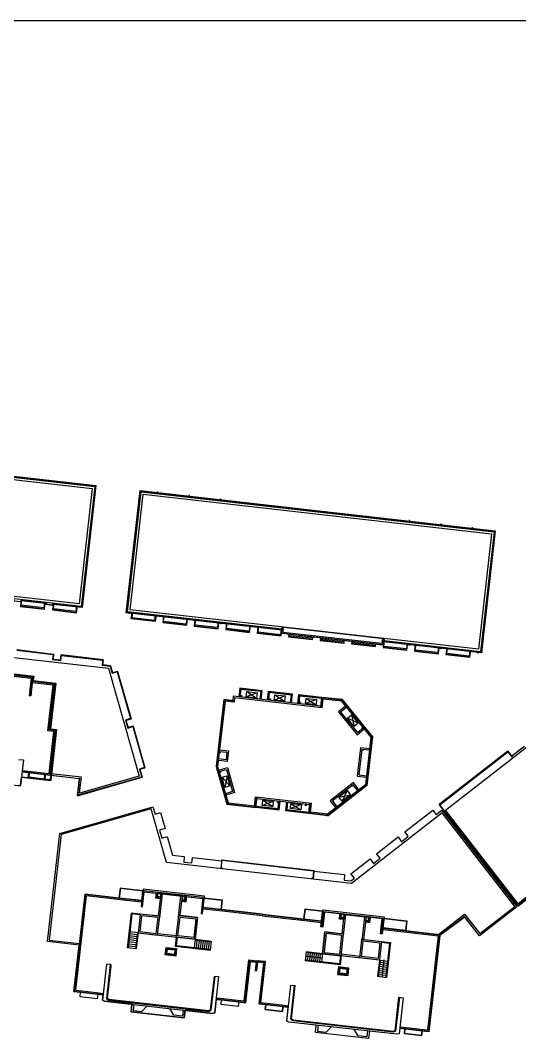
# Model space of a CAD drawing. Extents: x -59851 to 653804, y -249523 to 437614.
# Drawn here: x 267400 to 270380, y 408582 to 414657 of the extents above; entities that cross this region are included whole.
import ezdxf

# ---------------------------------------------------------------- set-up
doc = ezdxf.new("R2010")
doc.units = 0
doc.header["$LTSCALE"] = 1000
doc.header["$MEASUREMENT"] = 0
doc.linetypes.add('2015G34小桃园地块总图20160503$0$DASH', pattern=[0.35, 0.25, -0.1])
for name, color, linetype in [('1#内审修改版_1_1_2236$0$LABEL_PM', 7, 'Continuous'), ('2015G34小桃园地块总图20160503$0$A-烟气道', 105, 'Continuous'), ('2015G34小桃园地块总图20160503$0$WINDOW', 4, 'Continuous'), ('AD-NAME-ROOM', 9, 'Continuous'), ('WINDOW', 4, 'Continuous')]:
    doc.layers.add(name, color=color, linetype=linetype)

# ---------------------------------------------------------------- blocks, each defined once
blk = doc.blocks.new('kt')
at = {"layer": 'AD-NAME-ROOM'}
for p, q in [((132122, 78529), (133522, 77829)), ((133522, 78529), (132122, 77829))]:
    blk.add_line(p, q, dxfattribs=at)
blk.add_lwpolyline([(132122, 78529), (133522, 78529), (133522, 77829), (132122, 77829)], close=True, dxfattribs=at)
blk = doc.blocks.new('水管')
at = {"layer": 'WINDOW'}
for p, q in [((150040, -73150), (149869, -73150)), ((150040, -73250), (149869, -73250))]:
    blk.add_line(p, q, dxfattribs=at)
blk.add_circle((150040, -73200), 50, dxfattribs=at)
blk = doc.blocks.new('2015G34小桃园地块总图20160503$0$水管')
at = {"layer": '2015G34小桃园地块总图20160503$0$WINDOW'}
for p, q in [((150040, -73150), (149869, -73150)), ((150040, -73250), (149869, -73250))]:
    blk.add_line(p, q, dxfattribs=at)
blk.add_circle((150040, -73200), 50, dxfattribs=at)
blk = doc.blocks.new('2015G34小桃园地块总图20160503$0$YQD')
at = {"layer": '2015G34小桃园地块总图20160503$0$A-烟气道'}
for points in [[(-148621, -260610), (-148621, -261290), (-149201, -261290), (-149201, -260610)], [(-145721, -260610), (-145721, -261290), (-145141, -261290), (-145141, -260610)], [(-124121, -260610), (-124121, -261290), (-124701, -261290), (-124701, -260610)], [(-121221, -260610), (-121221, -261290), (-120641, -261290), (-120641, -260610)]]:
    blk.add_lwpolyline(points, close=True, dxfattribs=at)
at = {"layer": '2015G34小桃园地块总图20160503$0$A-烟气道', "linetype": '2015G34小桃园地块总图20160503$0$DASH', "ltscale": 0.5}
for points in [[(-148621, -260610), (-148621, -261190), (-149101, -261190), (-149101, -260610)], [(-148621, -260610), (-148621, -261090), (-149001, -261090), (-149001, -260610)], [(-148636, -260625), (-148636, -261075), (-148986, -261075), (-148986, -260625)], [(-145721, -260610), (-145721, -261090), (-145341, -261090), (-145341, -260610)], [(-145721, -260610), (-145721, -261190), (-145241, -261190), (-145241, -260610)], [(-145706, -260625), (-145706, -261075), (-145356, -261075), (-145356, -260625)], [(-124121, -260610), (-124121, -261190), (-124601, -261190), (-124601, -260610)], [(-124121, -260610), (-124121, -261090), (-124501, -261090), (-124501, -260610)], [(-124136, -260625), (-124136, -261075), (-124486, -261075), (-124486, -260625)], [(-121221, -260610), (-121221, -261090), (-120841, -261090), (-120841, -260610)], [(-121221, -260610), (-121221, -261190), (-120741, -261190), (-120741, -260610)], [(-121206, -260625), (-121206, -261075), (-120856, -261075), (-120856, -260625)]]:
    blk.add_lwpolyline(points, close=True, dxfattribs=at)
blk = doc.blocks.new('1#内审修改版_1_1_2236$0$A$C00DD019C')
blk.add_line((0, 7466.7), (9314.7, 7466.7))
at = {"extrusion": (8.13991e-08, 1.49611e-06, 1)}
for p, q in [((4325.9, 4754.7, -5.7), (4437, 4742.1, -5.7)), ((4475.2, 4737.8, -5.7), (4586.2, 4725.2, -5.7))]:
    blk.add_line(p, q, dxfattribs=at)
at = {"extrusion": (2.52501e-07, 1.47671e-06, 1)}
for p, q in [((4839.6, 4696.5, -5.7), (4950.6, 4683.9, -5.7)), ((4985.3, 4680, -5.7), (5096.4, 4667.4, -5.7)), ((5131.1, 4663.4, -5.7), (5242.2, 4650.8, -5.7)), ((5276.9, 4646.9, -5.7), (5387.9, 4634.3, -5.7)), ((5422.6, 4630.4, -5.7), (5533.7, 4617.8, -5.7)), ((5536.6, 4628, -5.7), (5534.7, 4626.5, -5.7)), ((5568.4, 4613.8, -5.7), (5679.5, 4601.2, -5.7)), ((5714.2, 4597.3, -5.7), (5825.3, 4584.7, -5.7)), ((5860, 4580.8, -5.7), (5971, 4568.2, -5.7)), ((6005.2, 4574.9, -5.7), (6006.7, 4572.9, -5.7)), ((6005.7, 4564.3, -5.7), (6116.8, 4551.7, -5.7)), ((6151.5, 4547.7, -5.7), (6262.6, 4535.1, -5.7)), ((6297.3, 4531.2, -5.7), (6408.4, 4518.6, -5.7))]:
    blk.add_line(p, q, dxfattribs=at)
at = {"extrusion": (0.000166397, 0.001468, 0.999999)}
for p, q in [((4373.4, 4338.3, -0.8), (4366.4, 4339.1, -0.8)), ((4463, 3950.2, -0.2), (4466, 3946.4, -0.2))]:
    blk.add_line(p, q, dxfattribs=at)
at = {"extrusion": (0.000166393, 0.001468, 0.999999)}
for p, q in [((5259, 3578.7, -1.2), (5254.5, 3538.9, -1.1)), ((5684.9, 3521.7, -1.2), (5681.4, 3490.5, -1.1)), ((4839.1, 3332.7, -0.8), (4820.8, 3171, -0.5)), ((4842.2, 3328.9, -0.8), (4824.2, 3170.6, -0.5)), ((4880.8, 3328, -0.8), (4839.1, 3332.7, -0.8)), ((4880.4, 3324.5, -0.8), (4842.2, 3328.9, -0.8)), ((4863.2, 3204.2, -0.6), (4828.5, 3208.1, -0.6)), ((4864.3, 3213.5, -0.6), (4829.6, 3217.5, -0.6)), ((4865.3, 3222.9, -0.6), (4830.6, 3226.8, -0.6)), ((4866.4, 3232.3, -0.6), (4831.7, 3236.2, -0.6)), ((4870.9, 3241.2, -0.6), (4832.7, 3245.6, -0.6)), ((4867.5, 3241.6, -0.6), (4859, 3166.7, -0.5)), ((4870.9, 3241.2, -0.6), (4862.4, 3166.3, -0.5)), ((5047.9, 3221.2, -0.6), (5043.2, 3179.5, -0.6)), ((5051.4, 3220.8, -0.6), (5047.1, 3182.6, -0.6)), ((5134.7, 3211.3, -0.6), (5130.4, 3173.2, -0.6)), ((5134.3, 3207.9, -0.6), (5209.3, 3199.4, -0.6)), ((5134.7, 3211.3, -0.6), (5209.7, 3202.8, -0.6)), ((5143.7, 3206.8, -0.6), (5139.7, 3172.1, -0.6)), ((4862.4, 3166.3, -0.5), (4820.8, 3171, -0.5)), ((4860, 3176, -0.5), (4825.3, 3180, -0.5)), ((4861.1, 3185.4, -0.6), (4826.4, 3189.3, -0.6)), ((4862.1, 3194.8, -0.6), (4827.4, 3198.7, -0.6)), ((5043.2, 3179.5, -0.6), (5205, 3161.2, -0.6)), ((5047.1, 3182.6, -0.6), (5205.3, 3164.7, -0.6)), ((5153.1, 3205.7, -0.6), (5149.1, 3171, -0.6)), ((5162.4, 3204.7, -0.6), (5158.5, 3170, -0.6)), ((5171.8, 3203.6, -0.6), (5167.9, 3168.9, -0.6)), ((5181.2, 3202.6, -0.6), (5177.2, 3167.8, -0.6)), ((5190.5, 3201.5, -0.6), (5186.6, 3166.8, -0.6)), ((5199.9, 3200.4, -0.6), (5196, 3165.7, -0.6)), ((5209.7, 3202.8, -0.6), (5205, 3161.2, -0.6)), ((5998, 3197.8, -0.8), (6036.1, 3193.5, -0.8)), ((5998.4, 3201.3, -0.8), (6040, 3196.6, -0.8)), ((6036.1, 3193.5, -0.8), (6018.2, 3035.2, -0.5)), ((6040, 3196.6, -0.8), (6021.7, 3034.8, -0.5)), ((5649.8, 3152.9, -0.6), (5645, 3111.3, -0.6)), ((5803.7, 3096.8, -0.6), (5645.4, 3114.8, -0.6)), ((5724.3, 3141, -0.6), (5649.4, 3149.5, -0.6)), ((5724.7, 3144.4, -0.6), (5649.8, 3152.9, -0.6)), ((5658.7, 3148.4, -0.6), (5654.8, 3113.7, -0.6)), ((5668.1, 3147.3, -0.6), (5664.2, 3112.6, -0.6)), ((5677.5, 3146.3, -0.6), (5673.6, 3111.6, -0.6)), ((5686.9, 3145.2, -0.6), (5682.9, 3110.5, -0.6)), ((5696.2, 3144.2, -0.6), (5692.3, 3109.4, -0.6)), ((5705.6, 3143.1, -0.6), (5701.7, 3108.4, -0.6)), ((5715, 3142, -0.6), (5711, 3107.3, -0.6)), ((5724.7, 3144.4, -0.6), (5720.4, 3106.3, -0.6)), ((5808, 3135, -0.6), (5803.7, 3096.8, -0.6)), ((5811.5, 3134.6, -0.6), (5806.8, 3092.9, -0.6)), ((5988.5, 3114.5, -0.6), (5980, 3039.6, -0.5)), ((5992, 3114.1, -0.6), (5983.5, 3039.2, -0.5)), ((5988.5, 3114.5, -0.6), (6026.7, 3110.2, -0.6)), ((5806.8, 3092.9, -0.6), (5645, 3111.3, -0.6)), ((5986.7, 3067.3, -0.6), (6021.4, 3063.3, -0.6)), ((5987.7, 3076.6, -0.6), (6022.4, 3072.7, -0.6)), ((5988.8, 3086, -0.6), (6023.5, 3082.1, -0.6)), ((5989.9, 3095.4, -0.6), (6024.6, 3091.5, -0.6)), ((5990.9, 3104.8, -0.6), (6025.6, 3100.8, -0.6)), ((5980, 3039.6, -0.5), (6021.7, 3034.8, -0.5)), ((5984.6, 3048.5, -0.5), (6019.3, 3044.6, -0.5)), ((5985.6, 3057.9, -0.6), (6020.3, 3054, -0.6))]:
    blk.add_line(p, q, dxfattribs=at)
at = {"extrusion": (8.13991e-08, 1.49611e-06, 1), "elevation": -5.7}
for points in [[(1885.3, 5676.5), (2391.1, 5619.2), (2446.5, 5549.6), (4658.3, 5298.8), (4597.6, 4764.3), (2206.6, 5035.4), (1868.1, 5460.5), (1860.9, 5461.3)], [(1885.3, 5676.5), (1887, 5692.1), (2399.4, 5634), (2454.8, 5564.5), (4675.7, 5312.7), (4611.5, 4746.9), (4476.2, 4762.3)], [(1886.5, 5686.9), (2396.6, 5629.1), (2452, 5559.5), (4669.9, 5308.1), (4606.9, 4752.7), (3607.3, 4866.1)], [(1886.8, 5690.4), (2398.5, 5632.4), (2453.9, 5562.8), (4673.7, 5311.1), (4609.9, 4748.9), (4474.6, 4764.2)], [(4295.7, 4782.7), (4295.3, 4779.3), (4326.5, 4775.7), (4326.9, 4779.2)], [(4443.4, 4767.8), (4325.4, 4781.1)], [(4329.3, 4784.2), (4325.7, 4753), (4436.8, 4740.4), (4440.3, 4771.6)], [(4441.5, 4766.2), (4326.9, 4779.2)], [(4436.9, 4772), (4433.9, 4746), (4329.8, 4757.8), (4332.7, 4783.8)], [(4441.5, 4766.2), (4441.1, 4762.8), (4475.8, 4758.8), (4476.2, 4762.3)], [(4443.4, 4767.8), (4443, 4764.3), (4474.2, 4760.7), (4474.6, 4764.2)], [(4478.5, 4767.3), (4475, 4736.1), (4586, 4723.5), (4589.6, 4754.7)], [(4586.1, 4755.1), (4583.1, 4729.1), (4479, 4740.9), (4482, 4766.9)]]:
    blk.add_lwpolyline(points, dxfattribs=at)
at = {"extrusion": (2.52501e-07, 1.47671e-06, 1), "elevation": -5.7}
for points in [[(5536.5, 4642.1), (4816.3, 4723.7), (4880.4, 5289.5), (6525.6, 5102.9), (6461.5, 4537.2), (6008.5, 4588.5)], [(5536.7, 4643.8), (4818.2, 4725.3), (4882, 5287.5), (6523.7, 5101.4), (6459.9, 4539.1), (6008.7, 4590.3)], [(5537.1, 4647.3), (4822.1, 4728.3), (4885, 5283.7), (6519.8, 5098.3), (6456.9, 4543), (6009.1, 4593.8)], [(4954, 4713.4), (4950.4, 4682.2), (4839.4, 4694.7), (4842.9, 4726)], [(4950.5, 4713.8), (4947.5, 4687.8), (4843.4, 4699.6), (4846.4, 4725.6)], [(4988.7, 4709.5), (4985.1, 4678.2), (5096.2, 4665.6), (5099.7, 4696.9)], [(5096.3, 4697.3), (5093.3, 4671.2), (4989.2, 4683), (4992.1, 4709.1)], [(5134.4, 4692.9), (5130.9, 4661.7), (5242, 4649.1), (5245.5, 4680.3)], [(5242, 4680.7), (5239.1, 4654.7), (5135, 4666.5), (5137.9, 4692.5)], [(5280.2, 4676.4), (5276.7, 4645.2), (5387.7, 4632.6), (5391.3, 4663.8)], [(5387.8, 4664.2), (5384.9, 4638.2), (5280.7, 4650), (5283.7, 4676)], [(5426, 4659.9), (5422.5, 4628.6), (5533.5, 4616), (5537.1, 4647.3)], [(5533.6, 4647.7), (5530.6, 4621.6), (5426.5, 4633.4), (5429.5, 4659.5)], [(5569.4, 4622.5), (5568.2, 4612.1), (5679.3, 4599.5), (5680.5, 4609.9)], [(5677, 4610.3), (5676.4, 4605.1), (5572.3, 4616.9), (5572.9, 4622.1)], [(5715.2, 4606), (5714, 4595.6), (5825.1, 4583), (5826.2, 4593.4)], [(5822.8, 4593.8), (5822.2, 4588.6), (5718.1, 4600.4), (5718.7, 4605.6)], [(5861, 4589.5), (5859.8, 4579), (5970.8, 4566.5), (5972, 4576.9)], [(5968.5, 4577.3), (5968, 4572.1), (5863.8, 4583.9), (5864.4, 4589.1)], [(6009.1, 4593.8), (6005.5, 4562.5), (6116.6, 4549.9), (6120.2, 4581.2)], [(6116.7, 4581.6), (6113.7, 4555.5), (6009.6, 4567.3), (6012.6, 4593.4)], [(6154.9, 4577.2), (6151.3, 4546), (6262.4, 4533.4), (6265.9, 4564.6)], [(6262.5, 4565), (6259.5, 4539), (6155.4, 4550.8), (6158.3, 4576.8)], [(6300.6, 4560.7), (6297.1, 4529.5), (6408.2, 4516.9), (6411.7, 4548.1)], [(6408.2, 4548.5), (6405.3, 4522.5), (6301.2, 4534.3), (6304.1, 4560.3)]]:
    blk.add_lwpolyline(points, dxfattribs=at)
for points in [[(4894.3, 5272.1), (6508.2, 5089.1), (6447.6, 4554.6), (4833.7, 4737.6)], [(5538.2, 4657.7), (6010.3, 4604.2), (6006.7, 4572.9), (5534.7, 4626.5)], [(5540, 4657.5), (6008.5, 4604.4), (6005.2, 4574.9), (5536.6, 4628)], [(5545.2, 4656.9), (6003.3, 4605), (6000.6, 4580.7), (5542.4, 4632.6)]]:
    blk.add_lwpolyline(points, close=True, dxfattribs=at)
for points, elevation in [([(4315.6, 3921.2), (4326.4, 3923.5), (4330.7, 3961.7), (4466, 3946.4), (4468.8, 3970.7), (4599, 3955.9), (4589.9, 3876), (4889.8, 3961.3), (4879.3, 3998.3), (4902.8, 4005), (4847.9, 4198.2), (4824.3, 4191.5), (4814.8, 4225.1), (4838.3, 4231.8), (4775.7, 4451.8), (4752.1, 4445.1), (4742.9, 4477.4), (4706, 4481.6), (4708.8, 4505.9), (4514.4, 4528), (4511.7, 4503.7), (4476.9, 4507.6), (4479.5, 4530.2), (4309.6, 4551.2)], -0.1), ([(5441.7, 4322.6), (5446.2, 4362.5), (5342.1, 4374.3), (5337.5, 4334.4)], -0.9), ([(5439.9, 4322.8), (5444.3, 4361), (5343.6, 4372.4), (5339.3, 4334.2)], -0.9), ([(5436.5, 4323.2), (5440.4, 4357.9), (5346.7, 4368.5), (5342.7, 4333.8)], -0.9), ([(5582.2, 4306.6), (5586.8, 4346.6), (5474, 4359.4), (5469.4, 4319.4)], -0.9), ([(5580.5, 4306.8), (5584.8, 4345), (5475.5, 4357.4), (5471.2, 4319.2)], -0.9), ([(5577, 4307.2), (5581, 4341.9), (5478.6, 4353.6), (5474.6, 4318.8)], -0.9), ([(5722.1, 4331.2), (5614.5, 4343.4), (5610, 4303.5)], -0.9), ([(5721.9, 4329.5), (5616.1, 4341.5), (5611.7, 4303.3)], -0.9), ([(5316.1, 4315.7), (5267.5, 4321.2), (5232.3, 4011.1), (5282.1, 3836.3), (5416.4, 3821.1), (5421.9, 3869.6)], -0.9), ([(5315.9, 4314), (5269, 4319.3), (5234.1, 4011.2), (5283.4, 3837.9), (5414.9, 3823), (5420.2, 3869.8)], -0.9), ([(5315.3, 4308.8), (5273.7, 4313.5), (5239.4, 4011.6), (5287.5, 3842.7), (5410.3, 3828.8), (5415, 3870.4)], -0.9), ([(5311.5, 4337.3), (5309.1, 4316.5)], -0.9), ([(5717.6, 4291.3), (5311.5, 4337.3)], -0.9), ([(5723.7, 4283.6), (5317.7, 4329.6), (5315.3, 4308.8)], -0.9), ([(5721.5, 4326), (5619.1, 4337.6), (5615.2, 4302.9)], -0.9), ([(5716.8, 4284.4), (5722.3, 4333), (5815.1, 4322.4), (5956.4, 4149.3), (5930.7, 3923.1), (5750.7, 3783.2), (5661.1, 3793.3), (5666.6, 3841.9)], -0.9), ([(5718.5, 4284.2), (5723.8, 4331), (5814.2, 4320.8), (5954.5, 4148.7), (5929.1, 3924.1), (5750.2, 3785), (5663.1, 3794.8), (5668.4, 3841.7)], -0.9), ([(5723.7, 4283.6), (5728.5, 4325.2), (5811.5, 4315.8), (5949.1, 4147.1), (5924.1, 3926.8), (5748.6, 3790.4), (5668.9, 3799.5), (5673.6, 3841.1)], -0.9), ([(5831.9, 4290.7), (5799.5, 4264.3), (5885.6, 4158.7), (5918, 4185.2)], -0.9), ([(5836.4, 4285.3), (5809.3, 4263.3), (5886.6, 4168.5), (5913.6, 4190.6)], -0.9), ([(6661.6, 4104.6), (6602.1, 4058.7), (6584, 4082), (6265.7, 3834.6), (6629.6, 3365.3), (6748.4, 3457.4)], -0.7), ([(5248.1, 4087.9), (5289.7, 4083.2), (5284.2, 4034.6), (5242.6, 4039.3)], -0.9), ([(5247.3, 4081), (5282, 4077), (5278.1, 4042.3), (5243.3, 4046.3)], -0.9), ([(5943, 4093.5), (5901.3, 4098.2), (5886.4, 3966.3), (5928, 3961.6)], -0.9), ([(5942.2, 4086.5), (5907.5, 4090.5), (5894.1, 3972.5), (5928.8, 3968.5)], -0.9), ([(5244.2, 3994.7), (5284.6, 4006.2), (5317.6, 3890.3), (5277.2, 3878.8)], -0.9), ([(5246.2, 3988), (5279.8, 3997.5), (5308.9, 3895.1), (5275.3, 3885.5)], -0.9), ([(5894.2, 3903.6), (5868.5, 3936.7), (5761, 3853.1), (5786.7, 3820)], -0.9), ([(5888.7, 3899.3), (5867.3, 3926.9), (5770.8, 3851.9), (5792.2, 3824.3)], -0.9), ([(5415, 3870.4), (5673.6, 3841.1)], -0.9), ([(5416.6, 3822.8), (5524.2, 3810.6), (5528.8, 3850.5)], -0.9), ([(5416.8, 3824.5), (5522.7, 3812.5), (5527, 3850.7)], -0.9), ([(5417.2, 3828), (5519.6, 3816.4), (5523.5, 3851.1)], -0.9), ([(5421.2, 3862.7), (5665.8, 3835)], -0.9), ([(5558.3, 3847.2), (5553.7, 3807.2), (5661.3, 3795)], -0.9), ([(5560, 3847), (5555.7, 3808.8), (5661.5, 3796.8)], -0.9), ([(5563.5, 3846.6), (5559.5, 3811.9), (5661.9, 3800.3)], -0.9)]:
    blk.add_lwpolyline(points, dxfattribs=dict(elevation=elevation))
at = {"extrusion": (0.000166397, 0.001468, 0.999999), "elevation": 6.3}
for points in [[(3732.8, 4579.7), (4733.4, 4466.2), (4875.7, 3966.4), (4600, 3887.9), (4608.4, 3961.9), (4466.1, 3978)], [(4309.4, 4549.4), (4477.8, 4530.4), (4475, 4506.1), (4513.2, 4501.7), (4515.9, 4526), (4706.8, 4504.4), (4704.1, 4480.1), (4741.6, 4475.8), (4750.9, 4442.9), (4774.5, 4449.6), (4836.1, 4233), (4812.6, 4226.3), (4823.1, 4189.3), (4846.6, 4196), (4900.7, 4006.2), (4877.2, 3999.5), (4887.7, 3962.5), (4591.9, 3878.3), (4600.7, 3955.7), (4599, 3955.9)], [(4309.6, 4551.2), (4479.7, 4531.9), (4476.9, 4507.6), (4511.7, 4503.7), (4514.4, 4528), (4708.8, 4505.9), (4706, 4481.6), (4742.9, 4477.4), (4752.1, 4445.1), (4775.7, 4451.8), (4838.3, 4231.7), (4814.8, 4225.1), (4824.3, 4191.5), (4847.9, 4198.2), (4902.8, 4005), (4879.3, 3998.3), (4889.8, 3961.3), (4589.9, 3875.9), (4599, 3955.9)], [(4173.4, 4419), (4176.9, 4450.2), (4383.4, 4426.8), (4373.4, 4338.3)], [(4175.1, 4418.8), (4178.4, 4448.3), (4381.5, 4425.3), (4371.6, 4338.5)], [(4180.3, 4418.2), (4183.1, 4442.5), (4375.7, 4420.6), (4366.4, 4339.1)], [(4270.6, 4439.6), (4271, 4443.1), (4387.3, 4429.9), (4384.9, 4409.1), (4489, 4397.3), (4465, 4185.5), (4492.8, 4182.4), (4466, 3946.4), (4330.7, 3961.7)], [(4330.9, 3963.4), (4464.5, 3948.3), (4490.9, 4180.8), (4463.1, 4184), (4487.1, 4395.7), (4383, 4407.5), (4385.3, 4428.3), (4272.5, 4441.1), (4272.3, 4439.4)], [(4733.4, 4466.2), (4875.7, 3966.4)], [(4333.4, 3986), (4465.3, 3971), (4488.9, 4179.3), (4461.2, 4182.4), (4485.2, 4394.2), (4381.1, 4406)], [(4333.6, 3987.7), (4463.8, 3973), (4487, 4177.8), (4459.2, 4180.9), (4483.2, 4392.6), (4380.9, 4404.2)], [(4334.2, 3992.9), (4459.2, 3978.8), (4481.2, 4173.1), (4453.4, 4176.3), (4477.5, 4388), (4380.3, 4399)], [(4318.9, 4043.9), (4339.7, 4041.5), (4326.4, 3923.5), (4315.6, 3921.2), (3836.6, 3975.5), (3826.6, 3980.2), (3839.9, 4098.2)], [(4441, 3973.8), (4438.3, 3949.5), (4361.9, 3958.2), (4364.7, 3982.5)], [(4437.6, 3974.2), (4435.2, 3953.4), (4365.8, 3961.2), (4368.1, 3982.1)], [(4465.3, 3971.1), (4463, 3950.2), (4435.2, 3953.4)], [(4465.3, 3971.1), (4599, 3955.9)]]:
    blk.add_lwpolyline(points, dxfattribs=at)
at = {"extrusion": (0.000166392, 0.001468, 0.999999), "elevation": 6.1}
for points in [[(6607.6, 4051.7), (6686.3, 4112.8), (7312.1, 4041.9)], [(6265.7, 3834.6), (6584, 4082), (6607.6, 4051.7)], [(6748.1, 3469.6), (6748.1, 3469.6), (6746.8, 3458.3), (6630.5, 3368.2), (6268.1, 3834.3), (6583.6, 4079.6), (6606.2, 4050.6)], [(6652, 4097.2), (6602.2, 4058.6), (6603.2, 4057.3), (6603.2, 4057.3)], [(6742.9, 3470.1), (6741.8, 3461.1), (6631.4, 3375.6), (6294.8, 3808.6), (6607.6, 4051.7)], [(6742.9, 3470.1), (6749.8, 3469.4), (6748.4, 3457.4), (6630.2, 3365.8), (6265.7, 3834.6)]]:
    blk.add_lwpolyline(points, dxfattribs=at)
at = {"extrusion": (0.000166393, 0.001468, 0.999999), "elevation": 4.9}
for points in [[(4597.3, 3184.4), (4451.5, 3200.9), (4508.3, 3701.4), (4939.7, 3824.2), (4949.2, 3790.6), (4974.4, 3797.8), (4995.5, 3723.9), (4970.3, 3716.7), (4980.8, 3679.7), (5006, 3686.9), (5030.5, 3601.1), (5085, 3594.9), (5082.1, 3569), (5120.3, 3564.7), (5122.6, 3585.5), (5123.2, 3590.5), (5258.6, 3575.2)], [(6264.4, 3234.5), (6383.6, 3327), (6453.3, 3237.2), (6615.7, 3363.2), (6279, 3796.3), (5859.5, 3470.1), (5001.9, 3567.4), (4931.5, 3814.6), (4514.7, 3696), (4459.3, 3207.1), (4598.1, 3191.3)], [(5259, 3578.7), (5685.9, 3530.4), (5685.5, 3526.8), (5827.8, 3510.7), (5824.9, 3484.8), (5856.6, 3481.2), (5873.2, 3494), (5857.1, 3514.7), (5945.3, 3583.3), (5961.4, 3562.6), (5991.7, 3586.2), (5975.7, 3606.9), (6076.3, 3685.1), (6090.8, 3663.2), (6122.7, 3688.1), (6106.7, 3708.7), (6236.3, 3809.5), (6252.3, 3788.8), (6278.1, 3808.8), (6625, 3361.8), (6452.1, 3227.3), (6382.4, 3317.2), (6268.7, 3229)], [(5261.4, 3538.1), (5261.6, 3539.9), (5256.4, 3540.4), (5260.5, 3576.9), (5684, 3528.9), (5679.8, 3492.4), (5674.6, 3493), (5674.4, 3491.3)], [(5446.6, 3327.1), (5255.8, 3348.8), (5255.8, 3348.8), (5172.5, 3358.2), (5178.4, 3410.3), (4893.8, 3442.5), (4887.8, 3390.5), (4783.7, 3402.3), (4783.7, 3402.3), (4624.1, 3420.4), (4572.9, 2969.2), (4603.5, 2965.7), (4603.5, 2965.7), (4708.3, 2953.8)], [(4887.8, 3390.5), (4783.7, 3402.3), (4783.7, 3402.3), (4624.1, 3420.4), (4572.9, 2969.2), (4603.5, 2965.7), (4603.5, 2965.7), (4708.3, 2953.8)], [(4887.7, 3388.7), (4783.5, 3400.6), (4625.6, 3418.5), (4574.8, 2970.7), (4603.7, 2967.5), (4708.5, 2955.6)], [(4887.7, 3388.7), (4783.5, 3400.6), (4625.6, 3418.5), (4574.8, 2970.7), (4603.7, 2967.5), (4708.5, 2955.6)], [(4887.1, 3383.5), (4789.9, 3394.6), (4789.9, 3394.6), (4630.2, 3412.7), (4580.6, 2975.3), (4611.2, 2971.9), (4611.2, 2971.9), (4678.5, 2964.2), (4678.5, 2964.2), (4709.1, 2960.8)], [(4887.1, 3383.5), (4789.9, 3394.6), (4789.9, 3394.6), (4630.2, 3412.7), (4580.6, 2975.3), (4611.2, 2971.9), (4611.2, 2971.9), (4678.5, 2964.2), (4678.5, 2964.2), (4709.1, 2960.8)], [(4964.1, 3318.6), (4964.1, 3318.6), (4880.8, 3328), (4870.9, 3241.2), (5134.7, 3211.3), (5146.1, 3312), (5066.3, 3321), (5076.5, 3411.3), (4975.9, 3422.7), (4964.1, 3318.6)], [(5164.1, 3331), (5172.4, 3403.9), (4898.2, 3435), (4889.9, 3362.1)], [(5058.6, 3314.9), (5069.6, 3412.1), (4982.8, 3421.9), (4970.2, 3310.8)], [(5177.4, 3401.6), (5258.9, 3392.4), (5254, 3349)], [(5177.6, 3403.3), (5260.9, 3393.9), (5255.8, 3348.8)], [(5445.9, 3320.2), (5248, 3342.6), (5248, 3342.6), (5171.7, 3351.3)], [(5446.4, 3325.4), (5446.4, 3325.4), (5255.6, 3347), (5172.3, 3356.5)], [(5446.6, 3327.1), (5637.5, 3305.5), (5637.5, 3305.5), (5720.8, 3296), (5726.7, 3348.1), (6011.3, 3315.8), (6005.4, 3263.8), (6109.6, 3252), (6109.6, 3252), (6269.2, 3233.9), (6218.1, 2782.7), (6187.5, 2786.1), (6187.5, 2786.1), (6082.7, 2798)], [(5726, 3341.2), (5642.7, 3350.6), (5637.5, 3305.5)], [(5725.8, 3339.4), (5644.2, 3348.7), (5639.3, 3305.3)], [(5445.9, 3320.2), (5643.7, 3297.8), (5643.7, 3297.8), (5720.1, 3289.1)], [(5446.4, 3325.4), (5637.3, 3303.7), (5720.6, 3294.3)], [(5446.6, 3327.1), (5637.5, 3305.5), (5637.5, 3305.5), (5720.8, 3296)], [(5722.9, 3267.7), (5731.2, 3340.6), (6005.4, 3309.5), (5997.1, 3236.6)], [(5915.1, 3210.7), (5915.1, 3210.7), (5998.4, 3201.3), (5988.5, 3114.5), (5724.7, 3144.4), (5736.2, 3245.1), (5816, 3236), (5826.2, 3326.3), (5926.9, 3314.9), (5915.1, 3210.7)], [(5822.1, 3228.3), (5822.1, 3228.3), (5833.2, 3325.5), (5919.9, 3315.6), (5907.3, 3204.6)], [(6004.7, 3256.8), (6101.8, 3245.8), (6101.8, 3245.8), (6261.5, 3227.7), (6211.9, 2790.4), (6181.4, 2793.8), (6181.4, 2793.8), (6114, 2801.5), (6114, 2801.5), (6083.5, 2804.9)], [(6005.2, 3262), (6109.4, 3250.2), (6267.3, 3232.3), (6216.5, 2784.6), (6187.7, 2787.9), (6082.9, 2799.7)], [(6005.5, 3263.8), (6109.6, 3252), (6109.6, 3252), (6269.2, 3233.9), (6218.1, 2782.7), (6187.5, 2786.1), (6187.5, 2786.1), (6082.7, 2798)], [(4962, 3237.9), (5048.7, 3228.1)], [(5234, 2939.9), (5264.5, 2936.5), (5264.5, 2936.5), (5331.9, 2928.8), (5331.9, 2928.8), (5362.4, 2925.4), (5384.1, 3116.3), (5422.2, 3111.9)], [(5724.7, 3123.3), (5657.8, 3130.9), (5647.4, 3132.1)], [(5899.1, 3131.7), (5812.3, 3141.5)], [(6009.8, 3116.1), (6002.2, 3049.3), (6001, 3038.9)], [(4745.2, 3093.8), (4724.4, 3096.1), (4705.5, 2929.5), (4715.5, 2924.9), (5215.3, 2868.2), (5226.1, 2870.5), (5245, 3037.1), (5224.2, 3039.5)], [(4741.8, 3094.2), (4724, 2937.4)], [(4741, 3087.2), (4724, 2937.4), (4733.7, 2929.9), (5198.8, 2877.1), (5210, 2882.9), (5227.7, 3039.1), (5227.7, 3039.1)], [(4745.2, 3093.8), (4727.7, 2939), (4735, 2933.2), (5198.1, 2880.7), (5206.7, 2885.1), (5224.2, 3039.5)], [(4744.4, 3086.8), (4727.7, 2939), (4735, 2933.2), (5198.1, 2880.7), (5206.7, 2885.1), (5224.2, 3039.5)], [(5233.2, 2933), (5256.8, 2930.3), (5256.8, 2930.3), (5338, 2921.1), (5338, 2921.1), (5368.6, 2917.6), (5390.2, 3108.5), (5421.5, 3105)], [(5233.4, 2934.7), (5257, 2932.1), (5338.2, 2922.8), (5367, 2919.6), (5388.7, 3110.5), (5421.7, 3106.7)], [(5418, 3105.4), (5413.7, 3067.2), (5420.6, 3066.4), (5424.9, 3104.6)], [(5566.4, 2895.2), (5542.8, 2897.9), (5542.8, 2897.9), (5461.6, 2907.1), (5461.6, 2907.1), (5431.1, 2910.6), (5452.7, 3101.5), (5421.5, 3105)], [(5566.6, 2896.9), (5543, 2899.6), (5461.8, 2908.8), (5433, 2912.1), (5454.6, 3103), (5421.7, 3106.7)], [(5567.2, 2902.2), (5536.7, 2905.6), (5536.7, 2905.6), (5469.3, 2913.3), (5469.3, 2913.3), (5438.8, 2916.7), (5460.4, 3107.6), (5422.2, 3111.9)], [(6078, 2942.7), (6098.8, 2940.3), (6079.9, 2773.7), (6069.1, 2771.4), (5569.3, 2828.1), (5559.3, 2832.7), (5578.2, 2999.3), (5599, 2997)], [(6081.5, 2942.3), (6063.7, 2785.5), (6052.6, 2780.3), (5587.5, 2833.1), (5577.9, 2841.2), (5595.6, 2997.4), (5595.6, 2997.4)], [(6077.2, 2935.7), (6060.5, 2787.8), (6052, 2783.9), (5588.9, 2836.4), (5581.5, 2842.6), (5599, 2997)], [(6078, 2942.7), (6060.5, 2787.8), (6052, 2783.9), (5588.9, 2836.4), (5581.5, 2842.6), (5599, 2997)], [(4684, 2956.6), (4681.6, 2935.8), (4601.8, 2944.8), (4604.1, 2965.6)], [(5337.3, 2921.2), (5335, 2900.4), (5255.2, 2909.4), (5257.5, 2930.2)], [(4842.2, 2910.5), (4838.3, 2875.8), (5084.7, 2847.9), (5088.6, 2882.6)], [(4850.9, 2909.5), (4847.7, 2881.8), (4888.5, 2877.2), (4913.4, 2902.5)], [(5080, 2883.6), (5076.8, 2855.8), (5036.1, 2860.4), (5017.5, 2890.7)], [(5462.3, 2907), (5459.9, 2886.2), (5539.8, 2877.1), (5542.1, 2898)], [(5942.5, 2785.8), (5938.5, 2751.1), (5692.1, 2779), (5696, 2813.7)], [(5704.7, 2812.7), (5701.6, 2785), (5742.3, 2780.4), (5767.2, 2805.7)], [(5933.8, 2786.8), (5930.6, 2759), (5889.9, 2763.6), (5871.3, 2793.8)], [(6107, 2795.3), (6104.6, 2774.4), (6184.5, 2765.4), (6186.8, 2786.2)]]:
    blk.add_lwpolyline(points, dxfattribs=at)
at = {"elevation": -0.5}
blk.add_lwpolyline([(4451.5, 3200.9), (4508.3, 3701.4), (4939.7, 3824.2), (4949.2, 3790.6), (4974.4, 3797.8), (4995.5, 3723.9), (4970.3, 3716.7), (4980.8, 3679.7), (5006, 3686.9), (5030.5, 3601.1), (5085, 3594.9), (5082.1, 3569), (5120.3, 3564.7), (5123.2, 3590.5), (5258.6, 3575.2), (5259, 3578.7), (5685.9, 3530.3), (5685.5, 3526.8), (5827.8, 3510.7), (5824.9, 3484.8), (5856.6, 3481.2), (5873.2, 3494), (5857.1, 3514.7), (5945.3, 3583.3), (5961.4, 3562.6), (5991.7, 3586.2), (5975.7, 3606.9), (6076.3, 3685.2), (6090.8, 3663.2), (6122.7, 3688.1), (6106.7, 3708.7), (6236.3, 3809.5), (6252.3, 3788.8), (6278.1, 3808.8), (6625, 3361.8), (6451.8, 3227.4), (6385.2, 3313.2), (6268.7, 3229), (6218.1, 2782.7), (6186.8, 2786.2), (6184.5, 2765.4), (6104.6, 2774.4), (6107, 2795.3), (6082.7, 2798), (6079.9, 2773.7), (6069.1, 2771.4), (5942.5, 2785.8), (5938.5, 2751.1), (5692.1, 2779), (5696, 2813.7), (5569.3, 2828.1), (5559.3, 2832.7), (5566.4, 2895.2), (5542.1, 2898), (5539.8, 2877.1), (5459.9, 2886.2), (5462.3, 2907), (5431.1, 2910.6), (5452.7, 3101.5), (5390.2, 3108.5), (5368.6, 2917.6), (5337.3, 2921.2), (5335, 2900.4), (5255.2, 2909.4), (5257.5, 2930.2), (5233.2, 2933), (5226.1, 2870.5), (5215.3, 2868.2), (5088.6, 2882.6), (5084.7, 2847.9), (4838.3, 2875.8), (4842.2, 2910.5), (4715.5, 2924.9), (4705.5, 2929.6), (4708.3, 2953.8), (4684, 2956.6), (4681.6, 2935.8), (4601.8, 2944.8), (4604.1, 2965.7), (4572.9, 2969.2), (4597.3, 3184.4)], close=True, dxfattribs=at)
at = {"extrusion": (0.000166393, 0.001468, 0.999999), "elevation": 4.9}
for points in [[(5258.4, 3573.5), (5258.4, 3573.5)], [(4893, 3435.6), (4787.1, 3447.6), (4782, 3402.5), (4880.9, 3391.3), (4887.8, 3390.5), (4889, 3400.9)], [(4892.8, 3433.9), (4788.6, 3445.7), (4783.7, 3402.3), (4887.8, 3390.5), (4887.8, 3390.5), (4889, 3400.9)], [(5169.3, 3330.4), (5178.4, 3410.3), (4893.8, 3442.5), (4884.7, 3362.7), (4891.6, 3361.9), (4899.5, 3431.3), (5170.2, 3400.7), (5162.4, 3331.2)], [(5717.7, 3268.3), (5726.7, 3348.1), (6011.3, 3315.8), (6002.3, 3236), (5993.6, 3237), (6001.5, 3306.4), (5734.2, 3336.7), (5726.4, 3267.3)], [(4870.9, 3241.2), (4961.2, 3231), (4971, 3317.8), (4880.8, 3328)], [(4878.7, 3247.4), (4955, 3238.7), (4963.3, 3311.6), (4886.9, 3320.3)], [(5059.4, 3321.8), (5146.1, 3312), (5134.7, 3211.3), (5047.9, 3221.2)], [(5065.5, 3314.1), (5138.4, 3305.8), (5128.6, 3219.1), (5055.7, 3227.3)], [(6010.6, 3308.9), (6116.4, 3296.9), (6111.3, 3251.8), (6012.4, 3263), (6005.4, 3263.8), (6006.6, 3274.2)], [(6010.4, 3307.2), (6114.5, 3295.3), (6109.6, 3252), (6005.4, 3263.8), (6005.4, 3263.8), (6005.4, 3263.8)], [(5822.9, 3235.2), (5736.2, 3245.1), (5724.7, 3144.4), (5811.5, 3134.6)], [(5815.2, 3229.1), (5742.3, 3237.4), (5732.5, 3150.6), (5805.4, 3142.3)], [(5988.5, 3114.5), (5898.3, 3124.8), (5908.1, 3211.5), (5998.4, 3201.3)], [(5000.4, 3173.8), (5049, 3168.3), (5045, 3133.6), (4996.5, 3139.1)], [(5003.5, 3170), (5045.1, 3165.2), (5042, 3137.5), (5000.3, 3142.2)], [(5006.5, 3166.1), (5041.2, 3162.2), (5038.9, 3141.3), (5004.2, 3145.3)], [(5982.4, 3122.3), (5906, 3130.9), (5914.3, 3203.8), (5990.6, 3195.1)], [(5847.3, 3077.8), (5798.7, 3083.3), (5794.7, 3048.6), (5843.3, 3043.1)], [(5843.4, 3074.7), (5801.7, 3079.5), (5798.6, 3051.7), (5840.2, 3047)], [(5839.5, 3071.7), (5804.8, 3075.6), (5802.5, 3054.8), (5837.2, 3050.8)], [(5836.8, 3047.4), (5837.2, 3050.8), (5802.5, 3054.8), (5802.1, 3051.3)]]:
    blk.add_lwpolyline(points, close=True, dxfattribs=at)
for centre in [(5350.9, 4338.2, -0.9), (5482.7, 4323.3, -0.9), (5622.6, 4307.4, -0.9), (5909.9, 4190.4, -0.9), (5250.5, 4076.6, -0.9), (5911.4, 4086.5, -0.9), (5251.9, 3985.7, -0.9), (5866.4, 3921.3, -0.9), (5517.8, 3846.2, -0.9), (5648.3, 3831.4, -0.9)]:
    blk.add_circle(centre, 1.75)
at = {"extrusion": (-2.52501e-07, -1.47671e-06, -1), "xscale": 0.03493023612004006, "yscale": 0.03493023612004006, "zscale": -0.03493023612004008, "rotation": 96.46873654265234}
for p in [(-6910.9, -214.5, 5.7), (-7057.6, -231.2, 5.7), (-7203.7, -247.7, 5.7), (-8078.4, -346.9, 5.7), (-8224.2, -363.4, 5.7), (-8369.9, -379.9, 5.7)]:
    blk.add_blockref('2015G34小桃园地块总图20160503$0$水管', p, dxfattribs=at)
at = {"extrusion": (8.13991e-08, 1.49611e-06, 1), "xscale": 0.0349302361200404, "yscale": 0.0349302361200404, "zscale": 0.0349302361200404, "rotation": 263.531265730277}
blk.add_blockref('2015G34小桃园地块总图20160503$0$水管', (7576.3, 9684.6, -5.7), dxfattribs=at)
at = {"extrusion": (2.52501e-07, 1.47671e-06, 1), "xscale": 0.03493023612004005, "yscale": 0.03493023612004005, "zscale": 0.03493023612004005, "rotation": 263.5312634573476}
for p in [(7960.8, 9641, -5.7), (8383.9, 9593, -5.7), (9258.5, 9493.8, -5.7), (9404.3, 9477.3, -5.7), (9575.9, 9457.8, -5.7)]:
    blk.add_blockref('2015G34小桃园地块总图20160503$0$水管', p, dxfattribs=at)
for name, p, xscale, yscale, zscale, rotation in [('kt', (479.4, 2152.5, -0.9), 0.03493023612004009, 0.03493023612004009, 0.03493023612004009, 353.5312634571932), ('kt', (609.3, 2137.8, -0.9), 0.03493023612004009, 0.03493023612004009, 0.03493023612004009, 353.5312634571932), ('kt', (754.7, 2121.3, -0.9), 0.03493023612004009, 0.03493023612004009, 0.03493023612004009, 353.5312634571932), ('水管', (7760.6, -1173.7, -0.9), -0.03493023612004008, 0.03493023612004007, 0.03493023612004006, 263.5312634573547), ('kt', (817.2, 6092.7, -0.9), 0.03493023612004008, 0.03493023612004008, 0.03493023612004008, 309.200951808003), ('水管', (3474.1, -1100.9, -0.9), -0.03493023612004006, 0.03493023612004008, 0.03493023612004006, 219.2009518078165), ('水管', (10737.2, 6033.6, -0.9), -0.03493023612004009, 0.03493023612004009, 0.03493023612004006, 353.5312634571932), ('水管', (9578.7, 7888.8, -0.9), -0.03493023612004006, 0.03493023612004008, 0.03493023612004006, 15.88854649163803), ('kt', (1381.4, 7656, -0.9), 0.03493023612004006, 0.03493023612004006, 0.03493023612004006, 285.8885464916648), ('kt', (3841.5, -1128.7, -0.9), 0.03493023612004004, 0.03493023612004004, 0.03493023612004004, 37.86157510658335), ('水管', (4701.3, 9607, -0.9), 0.03493023612004006, 0.03493023612004006, 0.03493023612004006, 307.861575106585), ('水管', (8423.4, 8755.6, -0.9), 0.03493023612004008, 0.03493023612004008, 0.03493023612004008, 263.5312634573547), ('kt', (553.9, 1649.8, -0.9), 0.03493023612004009, 0.03493023612004009, 0.03493023612004009, 353.5312634571932), ('kt', (684.4, 1635, -0.9), 0.03493023612004009, 0.03493023612004009, 0.03493023612004009, 353.5312634571932), ('水管', (8877.3, 8704.2, -0.9), 0.03493023612004008, 0.03493023612004008, 0.03493023612004008, 263.5312634573547)]:
    blk.add_blockref(name, p, dxfattribs=dict(xscale=xscale, yscale=yscale, zscale=zscale, rotation=rotation))
at = {"extrusion": (0.000166393, 0.001468, 0.999999), "xscale": 0.03493023612004011, "yscale": 0.03493023612004011, "zscale": 0.03493023612004011, "rotation": 353.5312564619229}
blk.add_blockref('2015G34小桃园地块总图20160503$0$YQD', (11159.8, 11883, 4.9), dxfattribs=at)
blk.add_blockref('2015G34小桃园地块总图20160503$0$YQD', (11159.8, 11883, 4.9), dxfattribs=at)

msp = doc.modelspace()

# ---------------------------------------------------------------- block references
at = {"layer": '1#内审修改版_1_1_2236$0$LABEL_PM', "xscale": 1.288282158900984, "yscale": 1.288282158900984, "zscale": 1.288282158900984}
msp.add_blockref('1#内审修改版_1_1_2236$0$A$C00DD019C', (261827.5, 405038), dxfattribs=at)

doc.saveas('drawing.dxf')
